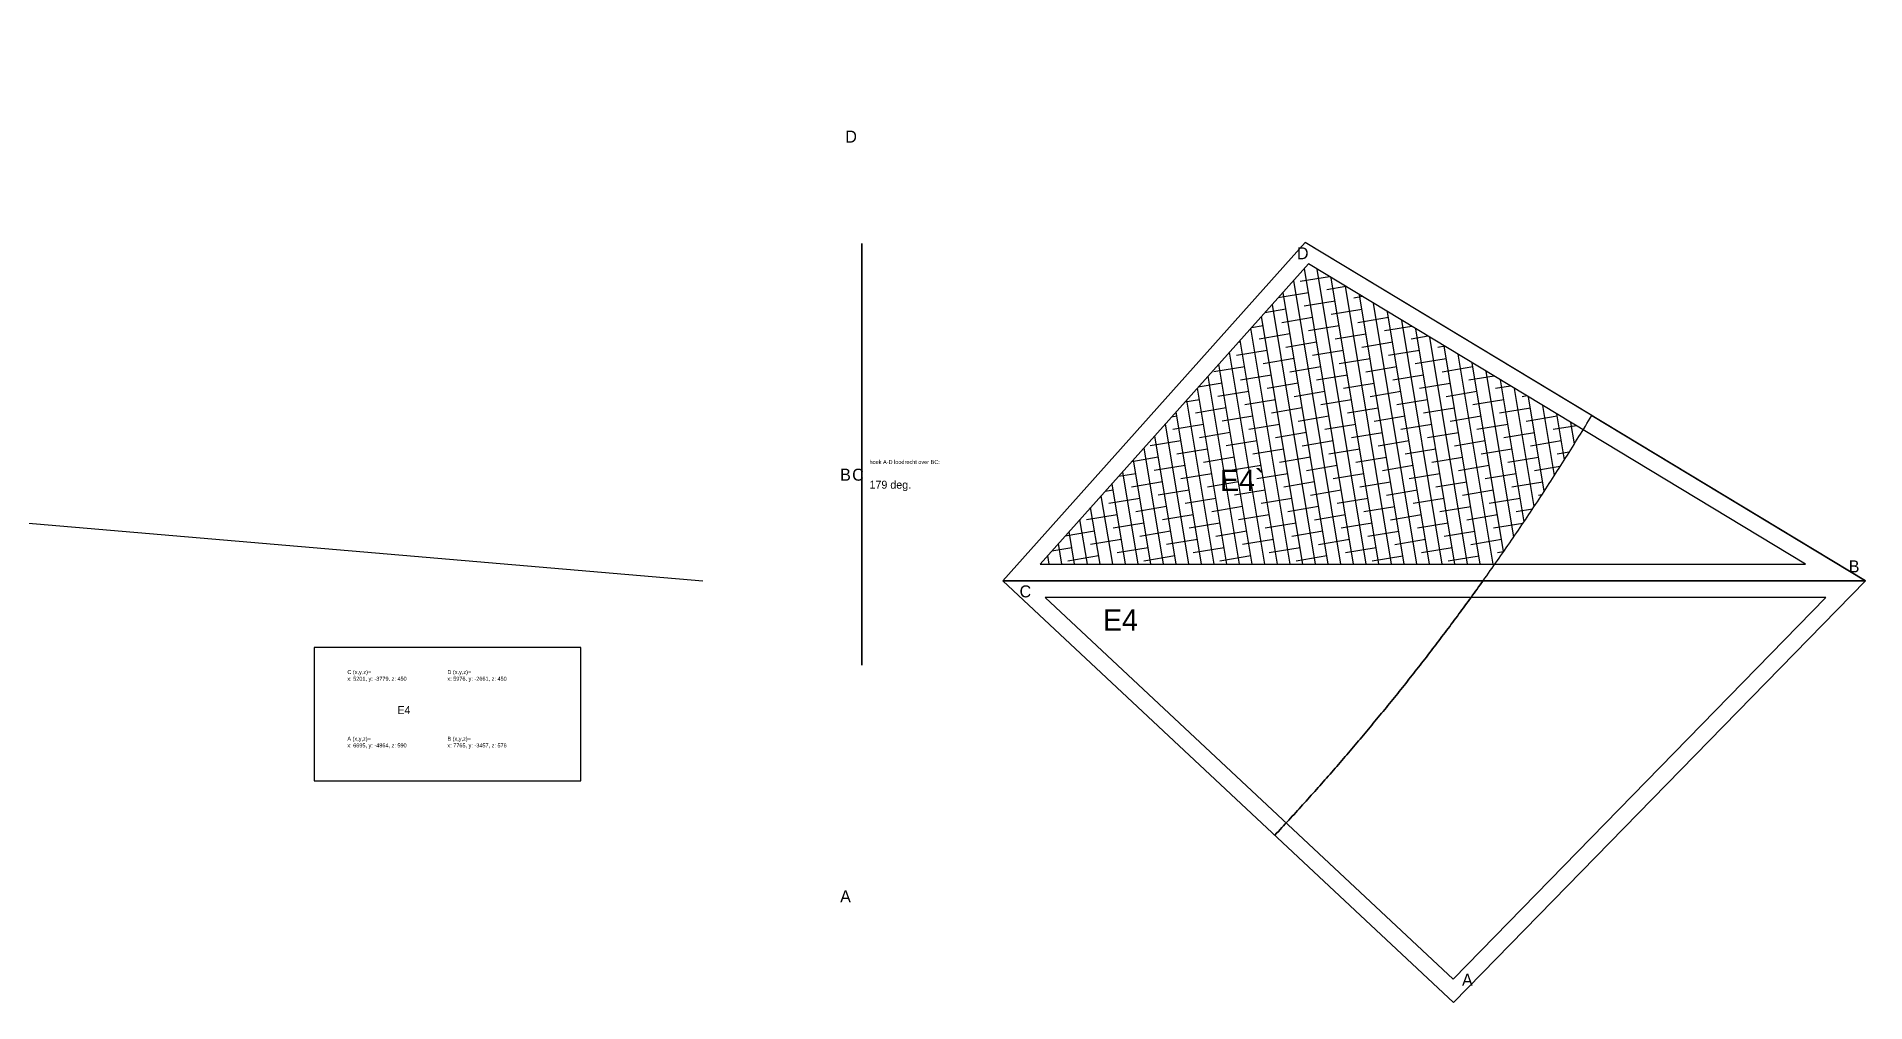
# Model space of a CAD drawing. Extents: x -8646 to 178477, y -34077 to 43180.
# Drawn here: x 172530 to 178014, y -19407 to -16510 of the extents above; entities that cross this region are included whole.
import ezdxf

# ---------------------------------------------------------------- set-up
doc = ezdxf.new("R2010")
doc.units = 0
doc.header["$MEASUREMENT"] = 0
for name, color, linetype in [('08-connection.roosters', 7, 'CONTINUOUS'), ('08-text.roosters', 7, 'CONTINUOUS'), ('81_roosters.GEVULD', 7, 'CONTINUOUS'), ('81_roosters.hatch', 252, 'CONTINUOUS'), ('81_roosters.offsets', 1, 'CONTINUOUS'), ('81_ROOSTERS_PLINE', 5, 'CONTINUOUS')]:
    doc.layers.add(name, color=color, linetype=linetype)

msp = doc.modelspace()

# ---------------------------------------------------------------- hatches: boundary and pattern name
at = {"layer": '81_roosters.hatch'}
h = msp.add_hatch(dxfattribs=at)
h.set_pattern_fill('ANSI38', color=256, scale=300, style=0)
h.set_pattern_definition([(99.4442, (176867.358, -18141.915), (-36.9917, -6.1533), []), (189.4442, (176867.358, -18141.915), (-67.8302, -49.29825), [93.75, -56.25])])
h.paths.add_polyline_path([(176343.7, -17192), (175539.2, -18091.9), (176902.8, -18091.9), (176904.9, -18089), (176910.2, -18081.4), (176915.5, -18073.8), (176920.8, -18066.2), (176926.1, -18058.6), (176931.4, -18051), (176936.7, -18043.4), (176942, -18035.8), (176947.2, -18028.1), (176952.5, -18020.5), (176957.7, -18012.8), (176962.9, -18005.2), (176968.2, -17997.5), (176973.4, -17989.9), (176978.6, -17982.2), (176983.8, -17974.5), (176988.9, -17966.8), (176994.1, -17959.1), (176999.3, -17951.5), (177004.4, -17943.7), (177009.6, -17936), (177014.7, -17928.3), (177019.8, -17920.6), (177025, -17912.9), (177030.1, -17905.1), (177035.2, -17897.4), (177040.3, -17889.7), (177045.3, -17881.9), (177050.4, -17874.1), (177055.5, -17866.4), (177060.5, -17858.6), (177065.6, -17850.8), (177070.6, -17843), (177075.6, -17835.3), (177080.6, -17827.5), (177085.6, -17819.7), (177090.6, -17811.8), (177095.6, -17804), (177100.6, -17796.2), (177105.5, -17788.4), (177110.5, -17780.6), (177115.4, -17772.7), (177120.4, -17764.9), (177125.3, -17757), (177130.2, -17749.2), (177135.1, -17741.3), (177140, -17733.4), (177144.9, -17725.6), (177149.8, -17717.7), (177154.6, -17709.8), (177159.5, -17701.9), (177164.3, -17694), (177167.3, -17689.2)])

# ---------------------------------------------------------------- linework, layer by layer
at = {"layer": '08-connection.roosters'}
msp.add_line((6335.2, -3762.2, 519.9), (174527.4, -18141.9), dxfattribs=at)
at = {"layer": '08-text.roosters'}
msp.add_lwpolyline([(173361.6, -18741.9), (174161.6, -18741.9), (174161.6, -18341.9), (173361.6, -18341.9)], close=True, dxfattribs=at)
at = {"layer": '81_roosters.GEVULD'}
msp.add_line((175427.4, -18141.9), (176779.1, -19406.7), dxfattribs=at)
msp.add_lwpolyline([(176867.4, -18141.9), (176872.7, -18134.4), (176878.1, -18126.8), (176883.5, -18119.3), (176888.9, -18111.7), (176894.2, -18104.1), (176899.6, -18096.6), (176904.9, -18089), (176910.2, -18081.4), (176915.5, -18073.8), (176920.8, -18066.2), (176926.1, -18058.6), (176931.4, -18051), (176936.7, -18043.4), (176942, -18035.8), (176947.2, -18028.1), (176952.5, -18020.5), (176957.7, -18012.8), (176962.9, -18005.2), (176968.2, -17997.5), (176973.4, -17989.9), (176978.6, -17982.2), (176983.8, -17974.5), (176988.9, -17966.8), (176994.1, -17959.1), (176999.3, -17951.5), (177004.4, -17943.7), (177009.6, -17936), (177014.7, -17928.3), (177019.8, -17920.6), (177025, -17912.9), (177030.1, -17905.1), (177035.2, -17897.4), (177040.3, -17889.7), (177045.3, -17881.9), (177050.4, -17874.1), (177055.5, -17866.4), (177060.5, -17858.6), (177065.6, -17850.8), (177070.6, -17843), (177075.6, -17835.3), (177080.6, -17827.5), (177085.6, -17819.7), (177090.6, -17811.8), (177095.6, -17804), (177100.6, -17796.2), (177105.5, -17788.4), (177110.5, -17780.6), (177115.4, -17772.7), (177120.4, -17764.9), (177125.3, -17757), (177130.2, -17749.2), (177135.1, -17741.3), (177140, -17733.4), (177144.9, -17725.6), (177149.8, -17717.7), (177154.6, -17709.8), (177159.5, -17701.9), (177164.3, -17694), (177169.2, -17686.1), (177174, -17678.2), (177178.8, -17670.3), (177183.6, -17662.3), (177188.4, -17654.4), (177193.2, -17646.5), (176334.1, -17127.8), (175427.4, -18141.9), (176867.4, -18141.9)], dxfattribs=at)
at = {"layer": '81_roosters.offsets', "flags": 128}
for points in [[(176334.1, -17127.8), (175427.4, -18141.9), (178013.9, -18141.9)], [(176343.7, -17192), (175539.2, -18091.9), (177834.3, -18091.9)], [(178013.9, -18141.9), (175427.4, -18141.9), (176779.1, -19406.7)], [(177895.2, -18191.9), (175554, -18191.9), (176777.5, -19336.7)]]:
    msp.add_lwpolyline(points, close=True, dxfattribs=at)
at = {"layer": '81_ROOSTERS_PLINE', "extrusion": (0.999884, -0.015256, 5.46438e-16)}
msp.add_lwpolyline([(-15171.1, -1439.9), (-15163.6, -1445.3), (-15156, -1450.7), (-15148.5, -1456.1), (-15140.9, -1461.5), (-15133.4, -1466.8), (-15125.8, -1472.1), (-15118.2, -1477.5), (-15110.6, -1482.8), (-15103, -1488.1), (-15095.4, -1493.4), (-15087.8, -1498.7), (-15080.2, -1504), (-15072.6, -1509.3), (-15065, -1514.6), (-15057.3, -1519.8), (-15049.7, -1525.1), (-15042.1, -1530.3), (-15034.4, -1535.5), (-15026.7, -1540.8), (-15019.1, -1546), (-15011.4, -1551.2), (-15003.7, -1556.4), (-14996, -1561.5), (-14988.4, -1566.7), (-14980.7, -1571.9), (-14973, -1577), (-14965.3, -1582.2), (-14957.5, -1587.3), (-14949.8, -1592.4), (-14942.1, -1597.6), (-14934.4, -1602.7), (-14926.6, -1607.8), (-14918.9, -1612.9), (-14911.1, -1617.9), (-14903.4, -1623), (-14895.6, -1628.1), (-14887.8, -1633.1), (-14880, -1638.1), (-14872.3, -1643.2), (-14864.5, -1648.2), (-14856.7, -1653.2), (-14848.9, -1658.2), (-14841.1, -1663.2), (-14833.2, -1668.2), (-14825.4, -1673.2), (-14817.6, -1678.1), (-14809.8, -1683.1), (-14801.9, -1688), (-14794.1, -1693), (-14786.2, -1697.9), (-14778.4, -1702.8), (-14770.5, -1707.7), (-14762.6, -1712.6), (-14754.8, -1717.5), (-14746.9, -1722.4), (-14739, -1727.2), (-14731.1, -1732.1), (-14723.2, -1736.9), (-14715.3, -1741.8), (-14707.4, -1746.6), (-14699.5, -1751.4), (-14691.5, -1756.2), (-14683.6, -1761), (-14675.7, -1765.8), (-14157, -906.7), (-15171.1, 0), (-15171.1, -1439.9)], dxfattribs=at)
at = {"layer": '81_ROOSTERS_PLINE', "extrusion": (-0.999884, 0.015256, -5.45571e-16)}
msp.add_lwpolyline([(14675.7, -1765.8), (15171.1, -2586.4), (15171.1, -1439.9), (15163.6, -1445.3), (15156, -1450.7), (15148.5, -1456.1), (15140.9, -1461.5), (15133.4, -1466.8), (15125.8, -1472.1), (15118.2, -1477.5), (15110.6, -1482.8), (15103, -1488.1), (15095.4, -1493.4), (15087.8, -1498.7), (15080.2, -1504), (15072.6, -1509.3), (15065, -1514.6), (15057.3, -1519.8), (15049.7, -1525.1), (15042.1, -1530.3), (15034.4, -1535.5), (15026.7, -1540.8), (15019.1, -1546), (15011.4, -1551.2), (15003.7, -1556.4), (14996, -1561.5), (14988.4, -1566.7), (14980.7, -1571.9), (14973, -1577), (14965.3, -1582.2), (14957.5, -1587.3), (14949.8, -1592.4), (14942.1, -1597.6), (14934.4, -1602.7), (14926.6, -1607.8), (14918.9, -1612.9), (14911.1, -1617.9), (14903.4, -1623), (14895.6, -1628.1), (14887.8, -1633.1), (14880, -1638.1), (14872.3, -1643.2), (14864.5, -1648.2), (14856.7, -1653.2), (14848.9, -1658.2), (14841.1, -1663.2), (14833.2, -1668.2), (14825.4, -1673.2), (14817.6, -1678.1), (14809.8, -1683.1), (14801.9, -1688), (14794.1, -1693), (14786.2, -1697.9), (14778.4, -1702.8), (14770.5, -1707.7), (14762.6, -1712.6), (14754.8, -1717.5), (14746.9, -1722.4), (14739, -1727.2), (14731.1, -1732.1), (14723.2, -1736.9), (14715.3, -1741.8), (14707.4, -1746.6), (14699.5, -1751.4), (14691.5, -1756.2), (14683.6, -1761), (14675.7, -1765.8)], dxfattribs=at)
at = {"layer": '81_ROOSTERS_PLINE', "extrusion": (1.38778e-16, 6.52256e-16, -1)}
msp.add_lwpolyline([(-177193.2, -17646.5), (-178013.9, -18141.9), (-176867.4, -18141.9), (-176872.7, -18134.4), (-176878.1, -18126.8), (-176883.5, -18119.3), (-176888.9, -18111.7), (-176894.2, -18104.1), (-176899.6, -18096.6), (-176904.9, -18089), (-176910.2, -18081.4), (-176915.5, -18073.8), (-176920.8, -18066.2), (-176926.1, -18058.6), (-176931.4, -18051), (-176936.7, -18043.4), (-176942, -18035.8), (-176947.2, -18028.1), (-176952.5, -18020.5), (-176957.7, -18012.8), (-176962.9, -18005.2), (-176968.2, -17997.5), (-176973.4, -17989.9), (-176978.6, -17982.2), (-176983.8, -17974.5), (-176988.9, -17966.8), (-176994.1, -17959.1), (-176999.3, -17951.5), (-177004.4, -17943.7), (-177009.6, -17936), (-177014.7, -17928.3), (-177019.8, -17920.6), (-177025, -17912.9), (-177030.1, -17905.1), (-177035.2, -17897.4), (-177040.3, -17889.7), (-177045.3, -17881.9), (-177050.4, -17874.1), (-177055.5, -17866.4), (-177060.5, -17858.6), (-177065.6, -17850.8), (-177070.6, -17843), (-177075.6, -17835.3), (-177080.6, -17827.5), (-177085.6, -17819.7), (-177090.6, -17811.8), (-177095.6, -17804), (-177100.6, -17796.2), (-177105.5, -17788.4), (-177110.5, -17780.6), (-177115.4, -17772.7), (-177120.4, -17764.9), (-177125.3, -17757), (-177130.2, -17749.2), (-177135.1, -17741.3), (-177140, -17733.4), (-177144.9, -17725.6), (-177149.8, -17717.7), (-177154.6, -17709.8), (-177159.5, -17701.9), (-177164.3, -17694), (-177169.2, -17686.1), (-177174, -17678.2), (-177178.8, -17670.3), (-177183.6, -17662.3), (-177188.4, -17654.4), (-177193.2, -17646.5)], dxfattribs=at)
at = {"layer": '81_ROOSTERS_PLINE', "extrusion": (1, 2.88154e-16, 1.28023e-15)}
msp.add_lwpolyline([(-17841.9, -1439.9), (-17848.2, -1435.5), (-17854.5, -1431), (-17860.7, -1426.5), (-17867, -1422), (-17873.2, -1417.5), (-17879.5, -1412.9), (-17885.7, -1408.4), (-17891.9, -1403.9), (-17898.2, -1399.4), (-17904.4, -1394.8), (-17910.6, -1390.3), (-17916.9, -1385.7), (-17923.1, -1381.2), (-17929.3, -1376.6), (-17935.5, -1372), (-17941.7, -1367.4), (-17947.9, -1362.8), (-17954.1, -1358.3), (-17960.3, -1353.7), (-17966.4, -1349), (-17972.6, -1344.4), (-17978.8, -1339.8), (-17985, -1335.2), (-17991.1, -1330.6), (-17997.3, -1325.9), (-18003.4, -1321.3), (-18009.6, -1316.6), (-18015.7, -1312), (-18021.9, -1307.3), (-18028, -1302.6), (-18034.1, -1298), (-18040.3, -1293.3), (-18046.4, -1288.6), (-18052.5, -1283.9), (-18058.6, -1279.2), (-18064.7, -1274.5), (-18070.8, -1269.8), (-18076.9, -1265.1), (-18083, -1260.3), (-18089.1, -1255.6), (-18095.2, -1250.9), (-18101.2, -1246.1), (-18107.3, -1241.4), (-18113.4, -1236.6), (-18119.4, -1231.9), (-18125.5, -1227.1), (-18131.5, -1222.3), (-18137.6, -1217.5), (-18143.6, -1212.8), (-18149.7, -1208), (-18155.7, -1203.2), (-18161.7, -1198.4), (-18167.8, -1193.5), (-18173.8, -1188.7), (-18179.8, -1183.9), (-18185.8, -1179.1), (-18191.8, -1174.2), (-18197.8, -1169.4), (-18203.8, -1164.5), (-18209.8, -1159.7), (-18215.8, -1154.8), (-18221.7, -1150), (-18227.7, -1145.1), (-18233.7, -1140.2), (-18239.6, -1135.3), (-18245.6, -1130.4), (-18251.5, -1125.5), (-18257.5, -1120.6), (-18263.4, -1115.7), (-18269.4, -1110.8), (-18275.3, -1105.9), (-18281.2, -1101), (-18287.2, -1096), (-18293.1, -1091.1), (-18299, -1086.1), (-18304.9, -1081.2), (-18310.8, -1076.2), (-18316.7, -1071.3), (-18322.6, -1066.3), (-18328.5, -1061.3), (-18334.4, -1056.3), (-18340.2, -1051.3), (-18346.1, -1046.3), (-18352, -1041.3), (-18357.8, -1036.3), (-18363.7, -1031.3), (-18369.5, -1026.3), (-18375.4, -1021.3), (-18381.2, -1016.3), (-18387.1, -1011.2), (-18392.9, -1006.2), (-18398.7, -1001.1), (-18404.5, -996.1), (-18410.4, -991), (-18416.2, -985.9), (-18422, -980.9), (-18427.8, -975.8), (-18433.6, -970.7), (-18439.4, -965.6), (-18445.1, -960.5), (-18450.9, -955.4), (-18456.7, -950.3), (-18462.5, -945.2), (-18468.2, -940.1), (-18474, -935), (-18479.7, -929.8), (-18485.5, -924.7), (-18491.2, -919.5), (-18497, -914.4), (-18502.7, -909.2), (-18508.4, -904.1), (-18514.1, -898.9), (-18519.9, -893.7), (-18525.6, -888.6), (-18531.3, -883.4), (-18537, -878.2), (-18542.7, -873), (-18548.4, -867.8), (-18554, -862.6), (-18559.7, -857.4), (-18565.4, -852.1), (-18571.1, -846.9), (-18576.7, -841.7), (-18582.4, -836.4), (-18588, -831.2), (-18593.7, -826), (-18599.3, -820.7), (-18604.9, -815.4), (-18599.3, -820.7), (-18593.7, -826), (-18588, -831.2), (-18582.4, -836.4), (-18576.7, -841.7), (-18571.1, -846.9), (-18565.4, -852.1), (-18559.7, -857.4), (-18554, -862.6), (-18548.4, -867.8), (-18542.7, -873), (-18537, -878.2), (-18531.3, -883.4), (-18525.6, -888.6), (-18519.9, -893.7), (-18514.1, -898.9), (-18508.4, -904.1), (-18502.7, -909.2), (-18497, -914.4), (-18491.2, -919.5), (-18485.5, -924.7), (-18479.7, -929.8), (-18474, -935), (-18468.2, -940.1), (-18462.5, -945.2), (-18456.7, -950.3), (-18450.9, -955.4), (-18445.1, -960.5), (-18439.4, -965.6), (-18433.6, -970.7), (-18427.8, -975.8), (-18422, -980.9), (-18416.2, -985.9), (-18410.4, -991), (-18404.5, -996.1), (-18398.7, -1001.1), (-18392.9, -1006.2), (-18387.1, -1011.2), (-18381.2, -1016.3), (-18375.4, -1021.3), (-18369.5, -1026.3), (-18363.7, -1031.3), (-18357.8, -1036.3), (-18352, -1041.3), (-18346.1, -1046.3), (-18340.2, -1051.3), (-18334.4, -1056.3), (-18328.5, -1061.3), (-18322.6, -1066.3), (-18316.7, -1071.3), (-18310.8, -1076.2), (-18304.9, -1081.2), (-18299, -1086.1), (-18293.1, -1091.1), (-18287.2, -1096), (-18281.2, -1101), (-18275.3, -1105.9), (-18269.4, -1110.8), (-18263.4, -1115.7), (-18257.5, -1120.6), (-18251.5, -1125.5), (-18245.6, -1130.4), (-18239.6, -1135.3), (-18233.7, -1140.2), (-18227.7, -1145.1), (-18221.7, -1150), (-18215.8, -1154.8), (-18209.8, -1159.7), (-18203.8, -1164.5), (-18197.8, -1169.4), (-18191.8, -1174.2), (-18185.8, -1179.1), (-18179.8, -1183.9), (-18173.8, -1188.7), (-18167.8, -1193.5), (-18161.7, -1198.4), (-18155.7, -1203.2), (-18149.7, -1208), (-18143.6, -1212.8), (-18137.6, -1217.5), (-18131.5, -1222.3), (-18125.5, -1227.1), (-18119.4, -1231.9), (-18113.4, -1236.6), (-18107.3, -1241.4), (-18101.2, -1246.1), (-18095.2, -1250.9), (-18089.1, -1255.6), (-18083, -1260.3), (-18076.9, -1265.1), (-18070.8, -1269.8), (-18064.7, -1274.5), (-18058.6, -1279.2), (-18052.5, -1283.9), (-18046.4, -1288.6), (-18040.3, -1293.3), (-18034.1, -1298), (-18028, -1302.6), (-18021.9, -1307.3), (-18015.7, -1312), (-18009.6, -1316.6), (-18003.4, -1321.3), (-17997.3, -1325.9), (-17991.1, -1330.6), (-17985, -1335.2), (-17978.8, -1339.8), (-17972.6, -1344.4), (-17966.4, -1349), (-17960.3, -1353.7), (-17954.1, -1358.3), (-17947.9, -1362.8), (-17941.7, -1367.4), (-17935.5, -1372), (-17929.3, -1376.6), (-17923.1, -1381.2), (-17916.9, -1385.7), (-17910.6, -1390.3), (-17904.4, -1394.8), (-17898.2, -1399.4), (-17891.9, -1403.9), (-17885.7, -1408.4), (-17879.5, -1412.9), (-17873.2, -1417.5), (-17867, -1422), (-17860.7, -1426.5), (-17854.5, -1431), (-17848.2, -1435.5), (-17841.9, -1439.9)], dxfattribs=at)
msp.add_lwpolyline([(-17841.9, -1439.9), (-17848.2, -1435.5), (-17854.5, -1431), (-17860.7, -1426.5), (-17867, -1422), (-17873.2, -1417.5), (-17879.5, -1412.9), (-17885.7, -1408.4), (-17891.9, -1403.9), (-17898.2, -1399.4), (-17904.4, -1394.8), (-17910.6, -1390.3), (-17916.9, -1385.7), (-17923.1, -1381.2), (-17929.3, -1376.6), (-17935.5, -1372), (-17941.7, -1367.4), (-17947.9, -1362.8), (-17954.1, -1358.3), (-17960.3, -1353.7), (-17966.4, -1349), (-17972.6, -1344.4), (-17978.8, -1339.8), (-17985, -1335.2), (-17991.1, -1330.6), (-17997.3, -1325.9), (-18003.4, -1321.3), (-18009.6, -1316.6), (-18015.7, -1312), (-18021.9, -1307.3), (-18028, -1302.6), (-18034.1, -1298), (-18040.3, -1293.3), (-18046.4, -1288.6), (-18052.5, -1283.9), (-18058.6, -1279.2), (-18064.7, -1274.5), (-18070.8, -1269.8), (-18076.9, -1265.1), (-18083, -1260.3), (-18089.1, -1255.6), (-18095.2, -1250.9), (-18101.2, -1246.1), (-18107.3, -1241.4), (-18113.4, -1236.6), (-18119.4, -1231.9), (-18125.5, -1227.1), (-18131.5, -1222.3), (-18137.6, -1217.5), (-18143.6, -1212.8), (-18149.7, -1208), (-18155.7, -1203.2), (-18161.7, -1198.4), (-18167.8, -1193.5), (-18173.8, -1188.7), (-18179.8, -1183.9), (-18185.8, -1179.1), (-18191.8, -1174.2), (-18197.8, -1169.4), (-18203.8, -1164.5), (-18209.8, -1159.7), (-18215.8, -1154.8), (-18221.7, -1150), (-18227.7, -1145.1), (-18233.7, -1140.2), (-18239.6, -1135.3), (-18245.6, -1130.4), (-18251.5, -1125.5), (-18257.5, -1120.6), (-18263.4, -1115.7), (-18269.4, -1110.8), (-18275.3, -1105.9), (-18281.2, -1101), (-18287.2, -1096), (-18293.1, -1091.1), (-18299, -1086.1), (-18304.9, -1081.2), (-18310.8, -1076.2), (-18316.7, -1071.3), (-18322.6, -1066.3), (-18328.5, -1061.3), (-18334.4, -1056.3), (-18340.2, -1051.3), (-18346.1, -1046.3), (-18352, -1041.3), (-18357.8, -1036.3), (-18363.7, -1031.3), (-18369.5, -1026.3), (-18375.4, -1021.3), (-18381.2, -1016.3), (-18387.1, -1011.2), (-18392.9, -1006.2), (-18398.7, -1001.1), (-18404.5, -996.1), (-18410.4, -991), (-18416.2, -985.9), (-18422, -980.9), (-18427.8, -975.8), (-18433.6, -970.7), (-18439.4, -965.6), (-18445.1, -960.5), (-18450.9, -955.4), (-18456.7, -950.3), (-18462.5, -945.2), (-18468.2, -940.1), (-18474, -935), (-18479.7, -929.8), (-18485.5, -924.7), (-18491.2, -919.5), (-18497, -914.4), (-18502.7, -909.2), (-18508.4, -904.1), (-18514.1, -898.9), (-18519.9, -893.7), (-18525.6, -888.6), (-18531.3, -883.4), (-18537, -878.2), (-18542.7, -873), (-18548.4, -867.8), (-18554, -862.6), (-18559.7, -857.4), (-18565.4, -852.1), (-18571.1, -846.9), (-18576.7, -841.7), (-18582.4, -836.4), (-18588, -831.2), (-18593.7, -826), (-18599.3, -820.7), (-18604.9, -815.4), (-18599.3, -820.7), (-18593.7, -826), (-18588, -831.2), (-18582.4, -836.4), (-18576.7, -841.7), (-18571.1, -846.9), (-18565.4, -852.1), (-18559.7, -857.4), (-18554, -862.6), (-18548.4, -867.8), (-18542.7, -873), (-18537, -878.2), (-18531.3, -883.4), (-18525.6, -888.6), (-18519.9, -893.7), (-18514.1, -898.9), (-18508.4, -904.1), (-18502.7, -909.2), (-18497, -914.4), (-18491.2, -919.5), (-18485.5, -924.7), (-18479.7, -929.8), (-18474, -935), (-18468.2, -940.1), (-18462.5, -945.2), (-18456.7, -950.3), (-18450.9, -955.4), (-18445.1, -960.5), (-18439.4, -965.6), (-18433.6, -970.7), (-18427.8, -975.8), (-18422, -980.9), (-18416.2, -985.9), (-18410.4, -991), (-18404.5, -996.1), (-18398.7, -1001.1), (-18392.9, -1006.2), (-18387.1, -1011.2), (-18381.2, -1016.3), (-18375.4, -1021.3), (-18369.5, -1026.3), (-18363.7, -1031.3), (-18357.8, -1036.3), (-18352, -1041.3), (-18346.1, -1046.3), (-18340.2, -1051.3), (-18334.4, -1056.3), (-18328.5, -1061.3), (-18322.6, -1066.3), (-18316.7, -1071.3), (-18310.8, -1076.2), (-18304.9, -1081.2), (-18299, -1086.1), (-18293.1, -1091.1), (-18287.2, -1096), (-18281.2, -1101), (-18275.3, -1105.9), (-18269.4, -1110.8), (-18263.4, -1115.7), (-18257.5, -1120.6), (-18251.5, -1125.5), (-18245.6, -1130.4), (-18239.6, -1135.3), (-18233.7, -1140.2), (-18227.7, -1145.1), (-18221.7, -1150), (-18215.8, -1154.8), (-18209.8, -1159.7), (-18203.8, -1164.5), (-18197.8, -1169.4), (-18191.8, -1174.2), (-18185.8, -1179.1), (-18179.8, -1183.9), (-18173.8, -1188.7), (-18167.8, -1193.5), (-18161.7, -1198.4), (-18155.7, -1203.2), (-18149.7, -1208), (-18143.6, -1212.8), (-18137.6, -1217.5), (-18131.5, -1222.3), (-18125.5, -1227.1), (-18119.4, -1231.9), (-18113.4, -1236.6), (-18107.3, -1241.4), (-18101.2, -1246.1), (-18095.2, -1250.9), (-18089.1, -1255.6), (-18083, -1260.3), (-18076.9, -1265.1), (-18070.8, -1269.8), (-18064.7, -1274.5), (-18058.6, -1279.2), (-18052.5, -1283.9), (-18046.4, -1288.6), (-18040.3, -1293.3), (-18034.1, -1298), (-18028, -1302.6), (-18021.9, -1307.3), (-18015.7, -1312), (-18009.6, -1316.6), (-18003.4, -1321.3), (-17997.3, -1325.9), (-17991.1, -1330.6), (-17985, -1335.2), (-17978.8, -1339.8), (-17972.6, -1344.4), (-17966.4, -1349), (-17960.3, -1353.7), (-17954.1, -1358.3), (-17947.9, -1362.8), (-17941.7, -1367.4), (-17935.5, -1372), (-17929.3, -1376.6), (-17923.1, -1381.2), (-17916.9, -1385.7), (-17910.6, -1390.3), (-17904.4, -1394.8), (-17898.2, -1399.4), (-17891.9, -1403.9), (-17885.7, -1408.4), (-17879.5, -1412.9), (-17873.2, -1417.5), (-17867, -1422), (-17860.7, -1426.5), (-17854.5, -1431), (-17848.2, -1435.5), (-17841.9, -1439.9)], dxfattribs=at)
at = {"layer": '81_ROOSTERS_PLINE', "extrusion": (0.075761, 0.696568, 0.713479)}
msp.add_lwpolyline([(-175831, -2651.9), (-175967.8, -889.7), (-175967.8, -889.6), (-175967.8, -889.7), (-175831, -2651.9)], dxfattribs=at)
at = {"layer": '81_ROOSTERS_PLINE'}
msp.add_lwpolyline([(176867.4, -18141.9), (176862.9, -18148.2), (176858.4, -18154.5), (176853.9, -18160.7), (176849.4, -18167), (176844.9, -18173.2), (176840.4, -18179.5), (176835.8, -18185.7), (176831.3, -18191.9), (176826.8, -18198.2), (176822.2, -18204.4), (176817.7, -18210.6), (176813.1, -18216.9), (176808.6, -18223.1), (176804, -18229.3), (176799.4, -18235.5), (176794.8, -18241.7), (176790.3, -18247.9), (176785.7, -18254.1), (176781.1, -18260.3), (176776.5, -18266.4), (176771.8, -18272.6), (176767.2, -18278.8), (176762.6, -18285), (176758, -18291.1), (176753.3, -18297.3), (176748.7, -18303.4), (176744, -18309.6), (176739.4, -18315.7), (176734.7, -18321.9), (176730.1, -18328), (176725.4, -18334.1), (176720.7, -18340.3), (176716, -18346.4), (176711.3, -18352.5), (176706.6, -18358.6), (176701.9, -18364.7), (176697.2, -18370.8), (176692.5, -18376.9), (176687.8, -18383), (176683, -18389.1), (176678.3, -18395.2), (176673.5, -18401.2), (176668.8, -18407.3), (176664, -18413.4), (176659.3, -18419.4), (176654.5, -18425.5), (176649.7, -18431.5), (176645, -18437.6), (176640.2, -18443.6), (176635.4, -18449.7), (176630.6, -18455.7), (176625.8, -18461.7), (176621, -18467.8), (176616.1, -18473.8), (176611.3, -18479.8), (176606.5, -18485.8), (176601.6, -18491.8), (176596.8, -18497.8), (176592, -18503.8), (176587.1, -18509.8), (176582.2, -18515.8), (176577.4, -18521.7), (176572.5, -18527.7), (176567.6, -18533.7), (176562.7, -18539.6), (176557.8, -18545.6), (176552.9, -18551.5), (176548, -18557.5), (176543.1, -18563.4), (176538.2, -18569.4), (176533.3, -18575.3), (176528.4, -18581.2), (176523.4, -18587.2), (176518.5, -18593.1), (176513.5, -18599), (176508.6, -18604.9), (176503.6, -18610.8), (176498.7, -18616.7), (176493.7, -18622.6), (176488.7, -18628.5), (176483.7, -18634.4), (176478.7, -18640.2), (176473.8, -18646.1), (176468.8, -18652), (176463.7, -18657.8), (176458.7, -18663.7), (176453.7, -18669.5), (176448.7, -18675.4), (176443.7, -18681.2), (176438.6, -18687.1), (176433.6, -18692.9), (176428.5, -18698.7), (176423.5, -18704.5), (176418.4, -18710.4), (176413.4, -18716.2), (176408.3, -18722), (176403.2, -18727.8), (176398.1, -18733.6), (176393, -18739.4), (176387.9, -18745.1), (176382.8, -18750.9), (176377.7, -18756.7), (176372.6, -18762.5), (176367.5, -18768.2), (176362.4, -18774), (176357.2, -18779.7), (176352.1, -18785.5), (176346.9, -18791.2), (176341.8, -18797), (176336.6, -18802.7), (176331.5, -18808.4), (176326.3, -18814.1), (176321.1, -18819.9), (176316, -18825.6), (176310.8, -18831.3), (176305.6, -18837), (176300.4, -18842.7), (176295.2, -18848.4), (176290, -18854), (176284.8, -18859.7), (176279.5, -18865.4), (176274.3, -18871.1), (176269.1, -18876.7), (176263.9, -18882.4), (176258.6, -18888), (176253.4, -18893.7), (176248.1, -18899.3), (176242.8, -18904.9), (176248.1, -18899.3), (176253.4, -18893.7), (176258.6, -18888), (176263.9, -18882.4), (176269.1, -18876.7), (176274.3, -18871.1), (176279.5, -18865.4), (176284.8, -18859.7), (176290, -18854), (176295.2, -18848.4), (176300.4, -18842.7), (176305.6, -18837), (176310.8, -18831.3), (176316, -18825.6), (176321.1, -18819.9), (176326.3, -18814.1), (176331.5, -18808.4), (176336.6, -18802.7), (176341.8, -18797), (176346.9, -18791.2), (176352.1, -18785.5), (176357.2, -18779.7), (176362.4, -18774), (176367.5, -18768.2), (176372.6, -18762.5), (176377.7, -18756.7), (176382.8, -18750.9), (176387.9, -18745.1), (176393, -18739.4), (176398.1, -18733.6), (176403.2, -18727.8), (176408.3, -18722), (176413.4, -18716.2), (176418.4, -18710.4), (176423.5, -18704.5), (176428.5, -18698.7), (176433.6, -18692.9), (176438.6, -18687.1), (176443.7, -18681.2), (176448.7, -18675.4), (176453.7, -18669.5), (176458.7, -18663.7), (176463.7, -18657.8), (176468.8, -18652), (176473.8, -18646.1), (176478.7, -18640.2), (176483.7, -18634.4), (176488.7, -18628.5), (176493.7, -18622.6), (176498.7, -18616.7), (176503.6, -18610.8), (176508.6, -18604.9), (176513.5, -18599), (176518.5, -18593.1), (176523.4, -18587.2), (176528.4, -18581.2), (176533.3, -18575.3), (176538.2, -18569.4), (176543.1, -18563.4), (176548, -18557.5), (176552.9, -18551.5), (176557.8, -18545.6), (176562.7, -18539.6), (176567.6, -18533.7), (176572.5, -18527.7), (176577.4, -18521.7), (176582.2, -18515.8), (176587.1, -18509.8), (176592, -18503.8), (176596.8, -18497.8), (176601.6, -18491.8), (176606.5, -18485.8), (176611.3, -18479.8), (176616.1, -18473.8), (176621, -18467.8), (176625.8, -18461.7), (176630.6, -18455.7), (176635.4, -18449.7), (176640.2, -18443.6), (176645, -18437.6), (176649.7, -18431.5), (176654.5, -18425.5), (176659.3, -18419.4), (176664, -18413.4), (176668.8, -18407.3), (176673.5, -18401.2), (176678.3, -18395.2), (176683, -18389.1), (176687.8, -18383), (176692.5, -18376.9), (176697.2, -18370.8), (176701.9, -18364.7), (176706.6, -18358.6), (176711.3, -18352.5), (176716, -18346.4), (176720.7, -18340.3), (176725.4, -18334.1), (176730.1, -18328), (176734.7, -18321.9), (176739.4, -18315.7), (176744, -18309.6), (176748.7, -18303.4), (176753.3, -18297.3), (176758, -18291.1), (176762.6, -18285), (176767.2, -18278.8), (176771.8, -18272.6), (176776.5, -18266.4), (176781.1, -18260.3), (176785.7, -18254.1), (176790.3, -18247.9), (176794.8, -18241.7), (176799.4, -18235.5), (176804, -18229.3), (176808.6, -18223.1), (176813.1, -18216.9), (176817.7, -18210.6), (176822.2, -18204.4), (176826.8, -18198.2), (176831.3, -18191.9), (176835.8, -18185.7), (176840.4, -18179.5), (176844.9, -18173.2), (176849.4, -18167), (176853.9, -18160.7), (176858.4, -18154.5), (176862.9, -18148.2), (176867.4, -18141.9)], dxfattribs=at)
msp.add_lwpolyline([(176867.4, -18141.9), (176862.9, -18148.2), (176858.4, -18154.5), (176853.9, -18160.7), (176849.4, -18167), (176844.9, -18173.2), (176840.4, -18179.5), (176835.8, -18185.7), (176831.3, -18191.9), (176826.8, -18198.2), (176822.2, -18204.4), (176817.7, -18210.6), (176813.1, -18216.9), (176808.6, -18223.1), (176804, -18229.3), (176799.4, -18235.5), (176794.8, -18241.7), (176790.3, -18247.9), (176785.7, -18254.1), (176781.1, -18260.3), (176776.5, -18266.4), (176771.8, -18272.6), (176767.2, -18278.8), (176762.6, -18285), (176758, -18291.1), (176753.3, -18297.3), (176748.7, -18303.4), (176744, -18309.6), (176739.4, -18315.7), (176734.7, -18321.9), (176730.1, -18328), (176725.4, -18334.1), (176720.7, -18340.3), (176716, -18346.4), (176711.3, -18352.5), (176706.6, -18358.6), (176701.9, -18364.7), (176697.2, -18370.8), (176692.5, -18376.9), (176687.8, -18383), (176683, -18389.1), (176678.3, -18395.2), (176673.5, -18401.2), (176668.8, -18407.3), (176664, -18413.4), (176659.3, -18419.4), (176654.5, -18425.5), (176649.7, -18431.5), (176645, -18437.6), (176640.2, -18443.6), (176635.4, -18449.7), (176630.6, -18455.7), (176625.8, -18461.7), (176621, -18467.8), (176616.1, -18473.8), (176611.3, -18479.8), (176606.5, -18485.8), (176601.6, -18491.8), (176596.8, -18497.8), (176592, -18503.8), (176587.1, -18509.8), (176582.2, -18515.8), (176577.4, -18521.7), (176572.5, -18527.7), (176567.6, -18533.7), (176562.7, -18539.6), (176557.8, -18545.6), (176552.9, -18551.5), (176548, -18557.5), (176543.1, -18563.4), (176538.2, -18569.4), (176533.3, -18575.3), (176528.4, -18581.2), (176523.4, -18587.2), (176518.5, -18593.1), (176513.5, -18599), (176508.6, -18604.9), (176503.6, -18610.8), (176498.7, -18616.7), (176493.7, -18622.6), (176488.7, -18628.5), (176483.7, -18634.4), (176478.7, -18640.2), (176473.8, -18646.1), (176468.8, -18652), (176463.7, -18657.8), (176458.7, -18663.7), (176453.7, -18669.5), (176448.7, -18675.4), (176443.7, -18681.2), (176438.6, -18687.1), (176433.6, -18692.9), (176428.5, -18698.7), (176423.5, -18704.5), (176418.4, -18710.4), (176413.4, -18716.2), (176408.3, -18722), (176403.2, -18727.8), (176398.1, -18733.6), (176393, -18739.4), (176387.9, -18745.1), (176382.8, -18750.9), (176377.7, -18756.7), (176372.6, -18762.5), (176367.5, -18768.2), (176362.4, -18774), (176357.2, -18779.7), (176352.1, -18785.5), (176346.9, -18791.2), (176341.8, -18797), (176336.6, -18802.7), (176331.5, -18808.4), (176326.3, -18814.1), (176321.1, -18819.9), (176316, -18825.6), (176310.8, -18831.3), (176305.6, -18837), (176300.4, -18842.7), (176295.2, -18848.4), (176290, -18854), (176284.8, -18859.7), (176279.5, -18865.4), (176274.3, -18871.1), (176269.1, -18876.7), (176263.9, -18882.4), (176258.6, -18888), (176253.4, -18893.7), (176248.1, -18899.3), (176242.8, -18904.9), (176248.1, -18899.3), (176253.4, -18893.7), (176258.6, -18888), (176263.9, -18882.4), (176269.1, -18876.7), (176274.3, -18871.1), (176279.5, -18865.4), (176284.8, -18859.7), (176290, -18854), (176295.2, -18848.4), (176300.4, -18842.7), (176305.6, -18837), (176310.8, -18831.3), (176316, -18825.6), (176321.1, -18819.9), (176326.3, -18814.1), (176331.5, -18808.4), (176336.6, -18802.7), (176341.8, -18797), (176346.9, -18791.2), (176352.1, -18785.5), (176357.2, -18779.7), (176362.4, -18774), (176367.5, -18768.2), (176372.6, -18762.5), (176377.7, -18756.7), (176382.8, -18750.9), (176387.9, -18745.1), (176393, -18739.4), (176398.1, -18733.6), (176403.2, -18727.8), (176408.3, -18722), (176413.4, -18716.2), (176418.4, -18710.4), (176423.5, -18704.5), (176428.5, -18698.7), (176433.6, -18692.9), (176438.6, -18687.1), (176443.7, -18681.2), (176448.7, -18675.4), (176453.7, -18669.5), (176458.7, -18663.7), (176463.7, -18657.8), (176468.8, -18652), (176473.8, -18646.1), (176478.7, -18640.2), (176483.7, -18634.4), (176488.7, -18628.5), (176493.7, -18622.6), (176498.7, -18616.7), (176503.6, -18610.8), (176508.6, -18604.9), (176513.5, -18599), (176518.5, -18593.1), (176523.4, -18587.2), (176528.4, -18581.2), (176533.3, -18575.3), (176538.2, -18569.4), (176543.1, -18563.4), (176548, -18557.5), (176552.9, -18551.5), (176557.8, -18545.6), (176562.7, -18539.6), (176567.6, -18533.7), (176572.5, -18527.7), (176577.4, -18521.7), (176582.2, -18515.8), (176587.1, -18509.8), (176592, -18503.8), (176596.8, -18497.8), (176601.6, -18491.8), (176606.5, -18485.8), (176611.3, -18479.8), (176616.1, -18473.8), (176621, -18467.8), (176625.8, -18461.7), (176630.6, -18455.7), (176635.4, -18449.7), (176640.2, -18443.6), (176645, -18437.6), (176649.7, -18431.5), (176654.5, -18425.5), (176659.3, -18419.4), (176664, -18413.4), (176668.8, -18407.3), (176673.5, -18401.2), (176678.3, -18395.2), (176683, -18389.1), (176687.8, -18383), (176692.5, -18376.9), (176697.2, -18370.8), (176701.9, -18364.7), (176706.6, -18358.6), (176711.3, -18352.5), (176716, -18346.4), (176720.7, -18340.3), (176725.4, -18334.1), (176730.1, -18328), (176734.7, -18321.9), (176739.4, -18315.7), (176744, -18309.6), (176748.7, -18303.4), (176753.3, -18297.3), (176758, -18291.1), (176762.6, -18285), (176767.2, -18278.8), (176771.8, -18272.6), (176776.5, -18266.4), (176781.1, -18260.3), (176785.7, -18254.1), (176790.3, -18247.9), (176794.8, -18241.7), (176799.4, -18235.5), (176804, -18229.3), (176808.6, -18223.1), (176813.1, -18216.9), (176817.7, -18210.6), (176822.2, -18204.4), (176826.8, -18198.2), (176831.3, -18191.9), (176835.8, -18185.7), (176840.4, -18179.5), (176844.9, -18173.2), (176849.4, -18167), (176853.9, -18160.7), (176858.4, -18154.5), (176862.9, -18148.2), (176867.4, -18141.9)], dxfattribs=at)
at = {"layer": '81_ROOSTERS_PLINE', "extrusion": (-0.713479, 0.696568, 0.075761)}
msp.add_lwpolyline([(-111375, 10610.2), (-109607.6, 10610.2), (-109607.5, 10610.2), (-109607.6, 10610.2), (-111375, 10610.2)], dxfattribs=at)

# ---------------------------------------------------------------- texts
at = {"layer": '08-text.roosters'}
for s, height, p in [('D', 36, (174954.9, -16827.9, -906.7)), ('D', 36, (176309.1, -17177.8)), ('B', 36, (174939.4, -17841.9)), ('C', 36, (174975.4, -17841.9)), ('hoek A-D loodrecht over BC: ', 12, (175027.4, -17791.9)), ('E4`', 64, (176078.6, -17872.7)), ('179 deg.', 24, (175027.4, -17865.9)), ('B', 36, (177963.9, -18116.9)), ('C', 36, (175477.4, -18191.9)), ('E4', 64, (175727.4, -18291.9)), ('C (x,y,z)=', 12, (173461.6, -18421.9)), ('D (x,y,z)=', 12, (173761.6, -18421.9)), ('x: 5201, y: -3779, z: 450', 12, (173461.6, -18441.9)), ('x: 5976, y: -2661, z: 450', 12, (173761.6, -18441.9)), ('E4', 24, (173611.6, -18541.9)), ('A (x,y,z)=', 12, (173461.6, -18621.9)), ('x: 6695, y: -4864, z: 590', 12, (173461.6, -18641.9)), ('x: 7765, y: -3457, z: 576', 12, (173761.6, -18641.9)), ('B (x,y,z)=', 12, (173761.6, -18621.9)), ('A', 36, (174939.4, -19106.7, -1351.6)), ('A', 36, (176804.1, -19356.7))]:
    msp.add_text(s, height=height, dxfattribs=at).set_placement(p)

doc.saveas('drawing.dxf')
